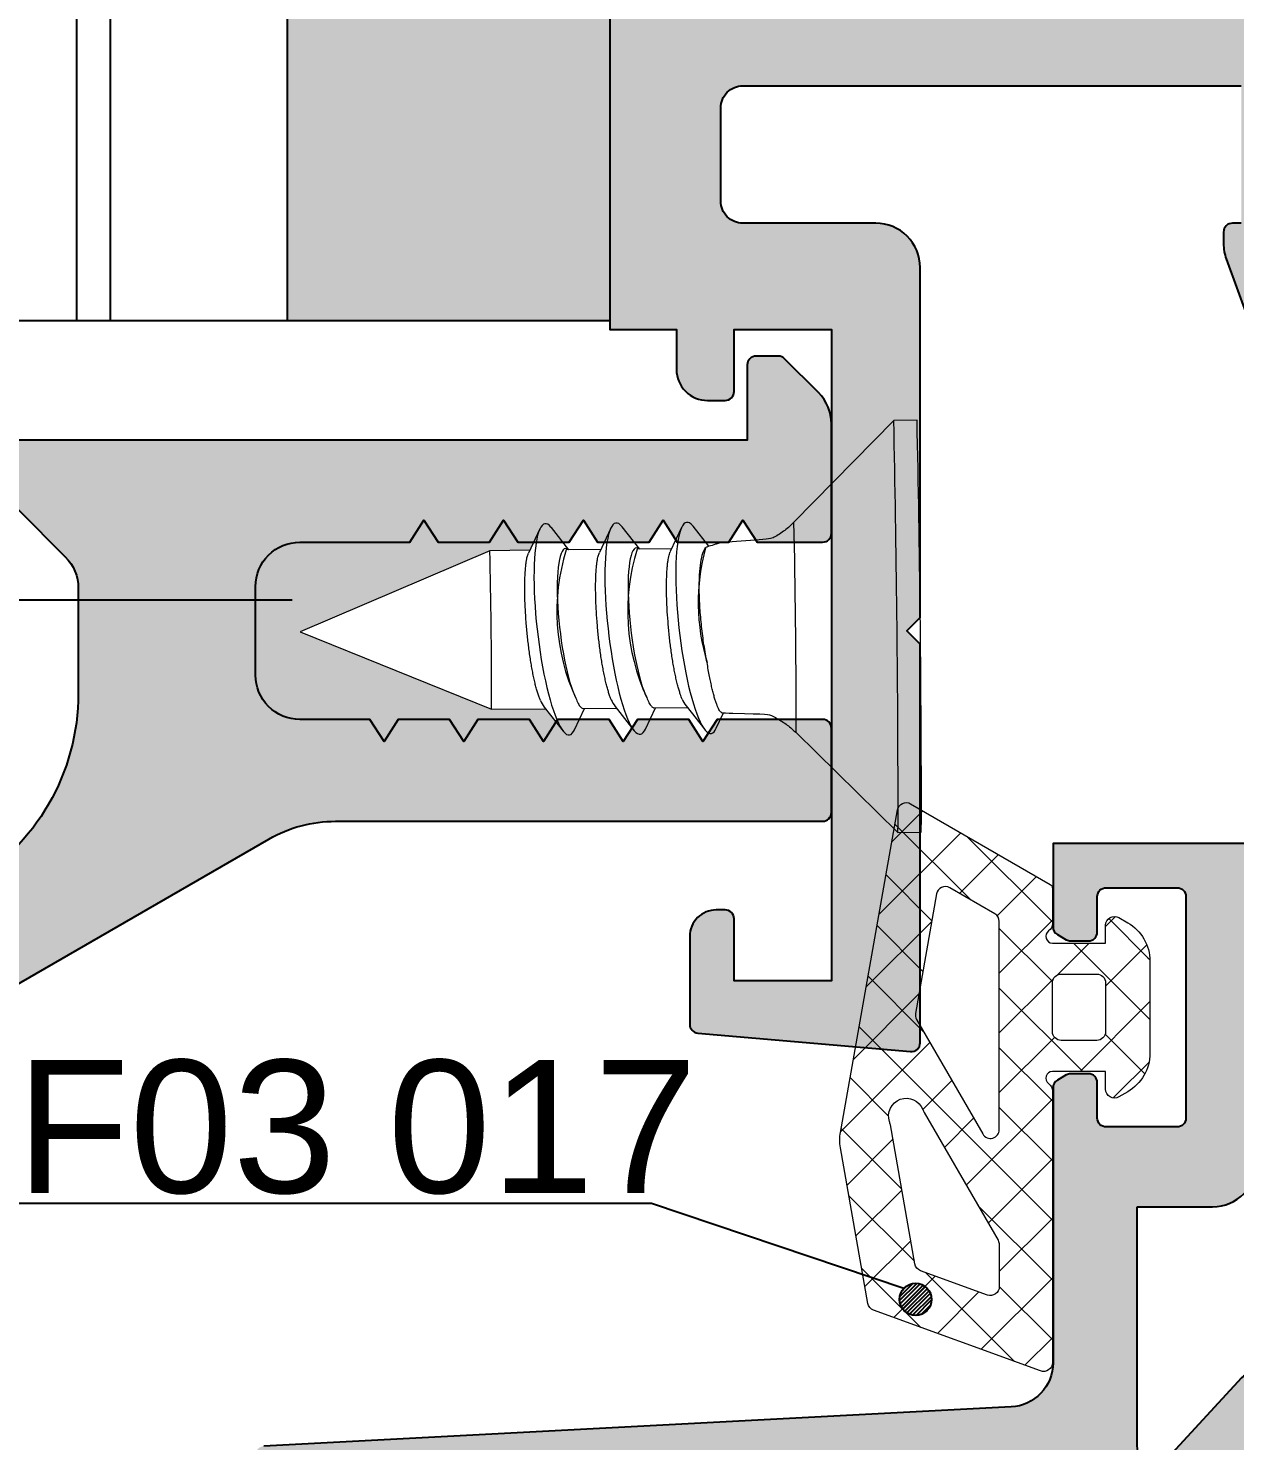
# Model space of a CAD drawing. Header units: millimetres. Extents: x -624 to 1947, y 11274 to 11571.
# Drawn here: x 1291.3 to 1318.54, y 11435.16 to 11467.04 of the extents above; entities that cross this region are included whole.
import ezdxf

# ---------------------------------------------------------------- set-up
doc = ezdxf.new("R2010")
doc.units = ezdxf.units.MM
doc.layers.add('AKSESUAR', color=7, linetype='Continuous')
doc.layers.add('Antet', color=7, linetype='Continuous')
doc.layers.add('ZK Ç. 02 Fitil', color=12, linetype='Continuous', lineweight=15)
doc.styles.get("Standard").update_dxf_attribs({"font": 'arial.ttf'})

# ---------------------------------------------------------------- blocks, each defined once
blk = doc.blocks.new('TOPALCAM')
at = {"color": 4}
for p, q in [((1673.627, 13073.73), (1673.627, 13113.73)), ((1673.627, 13073.73), (1673.627, 13113.73)), ((1673.627, 13073.73), (1673.627, 13113.73)), ((1674.387, 13073.73), (1674.387, 13113.73)), ((1674.387, 13073.73), (1674.387, 13113.73)), ((1674.387, 13073.73), (1674.387, 13113.73)), ((1678.387, 13073.73), (1678.387, 13113.73)), ((1678.387, 13073.73), (1678.387, 13113.73)), ((1678.387, 13073.73), (1678.387, 13113.73)), ((1649.627, 13073.73), (1678.387, 13073.73))]:
    blk.add_line(p, q, dxfattribs=at)
blk = doc.blocks.new('23')
at = {"layer": 'AKSESUAR', "color": 1, "linetype": 'Continuous', "lineweight": 15}
for p, q in [((578.63, 12849.245), (576.378, 12846.948)), ((579.155, 12849.25), (578.63, 12849.245)), ((570.642, 12846.795), (570.386, 12846.249)), ((571.298, 12846.322), (570.902, 12846.825)), ((572.242, 12846.811), (571.986, 12846.265)), ((572.898, 12846.338), (572.502, 12846.841)), ((573.841, 12846.827), (573.586, 12846.283)), ((574.456, 12846.406), (574.102, 12846.857)), ((570.416, 12846.313), (569.516, 12846.304)), ((572.016, 12846.329), (571.238, 12846.321)), ((573.616, 12846.345), (572.838, 12846.337)), ((569.516, 12846.304), (565.234, 12844.472)), ((565.234, 12844.472), (569.551, 12842.725)), ((569.551, 12842.725), (570.769, 12842.737)), ((570.741, 12842.772), (571.165, 12842.233)), ((571.425, 12842.263), (571.651, 12842.745)), ((571.614, 12842.745), (572.369, 12842.752)), ((572.341, 12842.788), (572.765, 12842.249)), ((573.025, 12842.279), (573.251, 12842.761)), ((573.214, 12842.761), (573.969, 12842.768)), ((573.941, 12842.804), (574.365, 12842.265)), ((574.625, 12842.295), (574.783, 12842.632)), ((576.425, 12842.197), (578.721, 12839.945)), ((578.721, 12839.945), (579.247, 12839.95))]:
    blk.add_line(p, q, dxfattribs=at)
at = {"layer": 'AKSESUAR', "color": 1, "linetype": 'Continuous', "lineweight": 15, "flags": 128}
for points in [[(570.902, 12846.825), (570.893, 12846.836), (570.857, 12846.874), (570.821, 12846.9), (570.787, 12846.912), (570.754, 12846.913), (570.722, 12846.9), (570.692, 12846.875), (570.664, 12846.837), (570.638, 12846.788), (570.614, 12846.726), (570.592, 12846.652), (570.573, 12846.567), (570.556, 12846.471), (570.541, 12846.365), (570.529, 12846.248), (570.52, 12846.123), (570.514, 12845.989), (570.51, 12845.848), (570.509, 12845.699), (570.511, 12845.545), (570.516, 12845.384), (570.524, 12845.219), (570.534, 12845.051), (570.547, 12844.88), (570.562, 12844.707), (570.58, 12844.533), (570.601, 12844.358), (570.623, 12844.185), (570.648, 12844.014), (570.675, 12843.845), (570.704, 12843.68), (570.735, 12843.52), (570.767, 12843.365), (570.801, 12843.216), (570.836, 12843.074), (570.871, 12842.94), (570.908, 12842.815), (570.946, 12842.698), (570.984, 12842.592), (571.022, 12842.495), (571.06, 12842.41)], [(572.502, 12846.841), (572.493, 12846.852), (572.457, 12846.89), (572.421, 12846.915), (572.387, 12846.928), (572.354, 12846.929), (572.322, 12846.916), (572.292, 12846.891), (572.264, 12846.853), (572.238, 12846.803), (572.214, 12846.741), (572.192, 12846.668), (572.173, 12846.583), (572.156, 12846.487), (572.141, 12846.38), (572.129, 12846.264), (572.12, 12846.139), (572.114, 12846.005), (572.11, 12845.864), (572.109, 12845.715), (572.111, 12845.56), (572.116, 12845.4), (572.124, 12845.235), (572.134, 12845.067), (572.147, 12844.896), (572.162, 12844.722), (572.18, 12844.548), (572.201, 12844.374), (572.223, 12844.201), (572.248, 12844.03), (572.275, 12843.861), (572.304, 12843.696), (572.335, 12843.536), (572.367, 12843.381), (572.401, 12843.232), (572.435, 12843.09), (572.471, 12842.956), (572.508, 12842.83), (572.546, 12842.714), (572.584, 12842.607), (572.622, 12842.511), (572.66, 12842.426)], [(574.102, 12846.857), (574.093, 12846.867), (574.057, 12846.905), (574.021, 12846.931), (573.987, 12846.944), (573.954, 12846.944), (573.922, 12846.932), (573.892, 12846.907), (573.864, 12846.869), (573.838, 12846.819), (573.814, 12846.757), (573.792, 12846.683), (573.773, 12846.598), (573.756, 12846.502), (573.741, 12846.396), (573.729, 12846.28), (573.72, 12846.155), (573.714, 12846.021), (573.71, 12845.879), (573.709, 12845.731), (573.711, 12845.576), (573.716, 12845.416), (573.723, 12845.251), (573.734, 12845.083), (573.747, 12844.911), (573.762, 12844.738), (573.78, 12844.564), (573.8, 12844.39), (573.823, 12844.217), (573.848, 12844.045), (573.875, 12843.877), (573.904, 12843.712), (573.935, 12843.551), (573.967, 12843.396), (574, 12843.248), (574.035, 12843.106), (574.071, 12842.972), (574.108, 12842.846), (574.146, 12842.73), (574.183, 12842.623), (574.222, 12842.527), (574.26, 12842.441)], [(571.293, 12846.322), (571.282, 12846.331), (571.251, 12846.348), (571.221, 12846.353), (571.193, 12846.343), (571.167, 12846.321), (571.143, 12846.286), (571.12, 12846.238), (571.1, 12846.177), (571.083, 12846.105), (571.067, 12846.022), (571.055, 12845.927), (571.045, 12845.823), (571.038, 12845.709), (571.034, 12845.587), (571.033, 12845.457), (571.035, 12845.321), (571.039, 12845.179), (571.047, 12845.032), (571.057, 12844.883), (571.07, 12844.731), (571.086, 12844.577), (571.104, 12844.424), (571.124, 12844.272), (571.147, 12844.122), (571.172, 12843.976), (571.199, 12843.834), (571.227, 12843.697), (571.257, 12843.567), (571.288, 12843.445), (571.32, 12843.33), (571.353, 12843.225), (571.386, 12843.131), (571.42, 12843.046), (571.453, 12842.974)], [(572.893, 12846.338), (572.882, 12846.347), (572.851, 12846.364), (572.821, 12846.368), (572.793, 12846.359), (572.767, 12846.337), (572.743, 12846.302), (572.72, 12846.254), (572.7, 12846.193), (572.682, 12846.121), (572.667, 12846.037), (572.655, 12845.943), (572.645, 12845.838), (572.638, 12845.725), (572.634, 12845.602), (572.633, 12845.473), (572.635, 12845.336), (572.639, 12845.195), (572.647, 12845.048), (572.657, 12844.898), (572.67, 12844.746), (572.686, 12844.593), (572.704, 12844.44), (572.724, 12844.288), (572.747, 12844.138), (572.772, 12843.992), (572.798, 12843.849), (572.827, 12843.713), (572.857, 12843.583), (572.888, 12843.46), (572.92, 12843.346), (572.953, 12843.241), (572.986, 12843.146), (573.02, 12843.062), (573.053, 12842.989)], [(571.06, 12842.41), (571.098, 12842.336), (571.136, 12842.273), (571.173, 12842.223), (571.21, 12842.185), (571.245, 12842.159), (571.28, 12842.146), (571.313, 12842.146), (571.345, 12842.158), (571.374, 12842.183), (571.403, 12842.221), (571.425, 12842.263)], [(572.66, 12842.426), (572.698, 12842.351), (572.736, 12842.289), (572.773, 12842.239), (572.81, 12842.2), (572.845, 12842.175), (572.88, 12842.162), (572.913, 12842.162), (572.944, 12842.174), (572.974, 12842.199), (573.003, 12842.237), (573.025, 12842.279)], [(574.26, 12842.441), (574.298, 12842.367), (574.336, 12842.305), (574.373, 12842.254), (574.41, 12842.216), (574.445, 12842.191), (574.48, 12842.178), (574.513, 12842.177), (574.544, 12842.19), (574.574, 12842.215), (574.602, 12842.253), (574.625, 12842.295)]]:
    blk.add_lwpolyline(points, dxfattribs=at)
at = {"layer": 'AKSESUAR', "color": 1, "linetype": 'Continuous', "lineweight": 15}
for centre, radius, start, end in [((149.139, 12840.067), 429.589, 0.05615, 1.2241), ((147.852, 12840.059), 431.402, 0.05776, 1.22081), ((360.537, 12842.3), 215.891, 0.04642, 1.23382), ((575.694, 12844.927), 4.669, 162.6261, 204.7342), ((577.294, 12844.943), 4.669, 162.6261, 204.7342), ((578.917, 12845.13), 4.7, 164.727, 196.7207), ((407.023, 12842.805), 162.53, 0.04546, 1.23381), ((565.847, 12842.871), 3.707, 357.7389, 0.9716), ((571.339, 12843.218), 0.746, 203.178, 216.7019), ((572.939, 12843.234), 0.746, 203.178, 216.7019), ((574.539, 12843.249), 0.746, 203.178, 216.7019), ((572.608, 12842.379), 3.822, 357.2664, 1.4281), ((569.741, 12840.319), 8.988, 357.6157, 1.0788), ((569.977, 12840.326), 9.277, 357.6832, 1.0385)]:
    blk.add_arc(centre, radius, start, end, dxfattribs=at)
for points, knots in [([(576.376, 12846.947), (576.352, 12846.924), (576.295, 12846.866), (576.198, 12846.784), (576.084, 12846.699), (575.964, 12846.623), (575.839, 12846.555), (574.741, 12846.496), (574.602, 12846.446), (574.495, 12846.413), (574.433, 12846.401), (574.422, 12846.399)], [0, 0, 0, 0, 0.088013, 0.211513, 0.335394, 0.459571, 0.58398, 0.708575, 0.833317, 0.971793, 1, 1, 1, 1]), ([(574.416, 12843.778), (574.391, 12843.906), (574.367, 12844.04), (574.326, 12844.313), (574.307, 12844.454), (574.277, 12844.736), (574.265, 12844.874), (574.247, 12845.147), (574.242, 12845.281), (574.239, 12845.529), (574.241, 12845.648), (574.252, 12845.861), (574.261, 12845.956), (574.286, 12846.122), (574.302, 12846.191), (574.339, 12846.301), (574.36, 12846.343), (574.383, 12846.368)], [0, 0, 0, 0, 0.125, 0.125, 0.25, 0.25, 0.375, 0.375, 0.5, 0.5, 0.625, 0.625, 0.75, 0.75, 0.875, 0.875, 1, 1, 1, 1]), ([(574.383, 12846.368), (574.393, 12846.38), (574.406, 12846.396), (574.42, 12846.395), (574.423, 12846.395)], [0, 0, 0, 0, 0.7833923, 1, 1, 1, 1]), ([(570.653, 12842.924), (570.644, 12842.949), (570.624, 12842.997), (570.595, 12843.084), (570.567, 12843.18), (570.539, 12843.286), (570.512, 12843.402), (570.486, 12843.527), (570.461, 12843.657), (570.438, 12843.794), (570.416, 12843.938), (570.396, 12844.085), (570.377, 12844.234), (570.361, 12844.384), (570.346, 12844.537), (570.329, 12844.739), (570.316, 12844.938), (570.307, 12845.13), (570.302, 12845.315), (570.3, 12845.489), (570.303, 12845.649), (570.309, 12845.798), (570.319, 12845.93), (570.333, 12846.042), (570.348, 12846.129), (570.366, 12846.203), (570.381, 12846.235), (570.387, 12846.248)], [0, 0, 0, 0, 0.03631, 0.072887, 0.108298, 0.14371, 0.180166, 0.216621, 0.251756, 0.286889, 0.323074, 0.359257, 0.393892, 0.428527, 0.464198, 0.499869, 0.568052, 0.603185, 0.638318, 0.705821, 0.740586, 0.775352, 0.842743, 0.877434, 0.912124, 0.964871, 1, 1, 1, 1]), ([(572.253, 12842.94), (572.243, 12842.964), (572.224, 12843.013), (572.195, 12843.1), (572.167, 12843.196), (572.139, 12843.302), (572.112, 12843.418), (572.086, 12843.543), (572.061, 12843.673), (572.038, 12843.81), (572.016, 12843.953), (571.996, 12844.101), (571.977, 12844.25), (571.961, 12844.4), (571.946, 12844.553), (571.929, 12844.755), (571.916, 12844.954), (571.907, 12845.145), (571.902, 12845.33), (571.9, 12845.505), (571.903, 12845.665), (571.909, 12845.814), (571.919, 12845.946), (571.933, 12846.058), (571.948, 12846.145), (571.966, 12846.218), (571.981, 12846.251), (571.987, 12846.264)], [0, 0, 0, 0, 0.03631, 0.072887, 0.108298, 0.14371, 0.180166, 0.216621, 0.251756, 0.286889, 0.323074, 0.359257, 0.393892, 0.428527, 0.464198, 0.499869, 0.568052, 0.603185, 0.638318, 0.705821, 0.740586, 0.775352, 0.842743, 0.877434, 0.912124, 0.964871, 1, 1, 1, 1]), ([(573.853, 12842.956), (573.839, 12842.991), (573.816, 12843.049), (573.784, 12843.152), (573.756, 12843.252), (573.728, 12843.363), (573.701, 12843.482), (573.676, 12843.609), (573.652, 12843.742), (573.629, 12843.882), (573.608, 12844.028), (573.588, 12844.175), (573.57, 12844.324), (573.554, 12844.477), (573.536, 12844.679), (573.521, 12844.88), (573.511, 12845.075), (573.503, 12845.264), (573.5, 12845.443), (573.502, 12845.609), (573.506, 12845.765), (573.514, 12845.904), (573.526, 12846.024), (573.542, 12846.131), (573.561, 12846.215), (573.578, 12846.267), (573.586, 12846.28), (573.587, 12846.282)], [0, 0, 0, 0, 0.051169, 0.086594, 0.12202, 0.158487, 0.194953, 0.230151, 0.265347, 0.301595, 0.337842, 0.372561, 0.407279, 0.443037, 0.478795, 0.547122, 0.582331, 0.617541, 0.685117, 0.719924, 0.75473, 0.822102, 0.856785, 0.891469, 0.959237, 0.994111, 1, 1, 1, 1]), ([(574.748, 12842.646), (574.742, 12842.649), (574.729, 12842.655), (574.708, 12842.679), (574.684, 12842.718), (574.659, 12842.769), (574.634, 12842.833), (574.607, 12842.91), (574.58, 12842.999), (574.553, 12843.099), (574.526, 12843.21), (574.499, 12843.332), (574.471, 12843.468), (574.443, 12843.616), (574.425, 12843.724), (574.416, 12843.778)], [0, 0, 0, 0, 0.060263, 0.136463, 0.212664, 0.288287, 0.363911, 0.441681, 0.51945, 0.595946, 0.672442, 0.751166, 0.82989, 0.914572, 1, 1, 1, 1]), ([(571.453, 12842.974), (571.471, 12842.932), (571.498, 12842.868), (571.532, 12842.809), (571.559, 12842.774), (571.585, 12842.753), (571.604, 12842.743), (571.613, 12842.746), (571.614, 12842.746)], [0, 0, 0, 0, 0.299526, 0.464848, 0.630169, 0.800361, 0.970551, 1, 1, 1, 1]), ([(573.053, 12842.989), (573.071, 12842.948), (573.097, 12842.884), (573.132, 12842.825), (573.159, 12842.79), (573.185, 12842.768), (573.204, 12842.759), (573.213, 12842.761), (573.214, 12842.762)], [0, 0, 0, 0, 0.299526, 0.464848, 0.630169, 0.800361, 0.970551, 1, 1, 1, 1]), ([(574.747, 12842.645), (574.754, 12842.643), (575.774, 12842.625), (575.867, 12842.584), (575.993, 12842.521), (576.113, 12842.449), (576.226, 12842.37), (576.329, 12842.287), (576.392, 12842.228), (576.422, 12842.2)], [0, 0, 0, 0, 0.025006, 0.194741, 0.362545, 0.528373, 0.692157, 0.853804, 1, 1, 1, 1])]:
    blk.add_open_spline(points, degree=3, knots=knots, dxfattribs=at)

msp = doc.modelspace()

# ---------------------------------------------------------------- hatches: boundary and pattern name
h = msp.add_hatch(color=256)
h.paths.add_polyline_path([(1304.434, 11461.231), (1304.434, 11475.839), (1303.034, 11475.839, -0.414214), (1302.834, 11476.039, -0.414214), (1302.634, 11475.839), (1301.738, 11475.839), (1301.508, 11475.439, -0.57735), (1301.161, 11475.439), (1300.93, 11475.839), (1297.234, 11475.839, -0.096813), (1297.159, 11475.853), (1297.159, 11463.466)])
h.paths.add_polyline_path([(1304.434, 11461.231), (1297.159, 11463.466), (1297.159, 11460.439), (1304.434, 11460.439)])
for color, points in [(9, [(1296.434, 11454.439, -0.414214), (1297.434, 11455.439), (1299.916, 11455.439), (1300.234, 11455.939), (1300.553, 11455.439), (1301.716, 11455.439), (1302.034, 11455.939), (1302.353, 11455.439), (1303.516, 11455.439), (1303.834, 11455.939), (1304.153, 11455.439), (1305.316, 11455.439), (1305.634, 11455.939), (1305.953, 11455.439), (1307.116, 11455.439), (1307.434, 11455.939), (1307.753, 11455.439), (1309.234, 11455.439, 0.414214), (1309.434, 11455.639), (1309.434, 11458.107, 0.198912), (1309.141, 11458.814), (1308.376, 11459.58, 0.198912), (1308.234, 11459.639), (1307.734, 11459.639, 0.414214), (1307.534, 11459.439), (1307.534, 11457.739), (1290.234, 11457.739, 0.668179), (1290.022, 11457.227), (1292.141, 11455.107, -0.198912), (1292.434, 11454.4), (1292.434, 11452.025, -0.267949), (1289.934, 11447.695), (1270.834, 11436.668, 0.267949), (1269.834, 11434.936), (1269.834, 11425.497, 0.298217), (1269.954, 11425.314, -0.654654), (1269.954, 11424.764, 0.529205), (1269.893, 11424.439, 0.529205), (1269.954, 11424.114, -0.654654), (1269.954, 11423.564, 0.529205), (1269.893, 11423.239, 0.529205), (1269.954, 11422.914, -0.654654), (1269.954, 11422.364, 0.529205), (1269.893, 11422.039, 0.529205), (1269.954, 11421.714, -0.654654), (1269.954, 11421.164, 0.298217), (1269.834, 11420.98), (1269.834, 11418.639, -0.414214), (1269.634, 11418.439), (1253.034, 11418.439, -0.414214), (1252.834, 11418.639), (1252.834, 11420.98, 0.298217), (1252.714, 11421.164, -0.654654), (1252.714, 11421.714, 0.529205), (1252.775, 11422.039, 0.529205), (1252.714, 11422.364, -0.654654), (1252.714, 11422.914, 0.529205), (1252.775, 11423.239, 0.529205), (1252.714, 11423.564, -0.654654), (1252.714, 11424.114, 0.529205), (1252.775, 11424.439, 0.529205), (1252.714, 11424.764, -0.654654), (1252.714, 11425.314, 0.298217), (1252.834, 11425.497), (1252.834, 11427.739, 0.414214), (1252.634, 11427.939), (1251.934, 11427.939, 0.339454), (1251.741, 11427.79), (1251.041, 11425.178, 0.065543), (1251.034, 11425.126), (1251.034, 11417.776, 0.198912), (1251.093, 11417.635), (1252.23, 11416.497, 0.198912), (1252.372, 11416.439), (1270.746, 11416.439, 0.198912), (1270.887, 11416.497), (1272.276, 11417.886, 0.198912), (1272.334, 11418.027), (1272.334, 11432.915, -0.267949), (1273.834, 11435.513), (1296.738, 11448.737, -0.131652), (1298.238, 11449.139), (1309.234, 11449.139, 0.414214), (1309.434, 11449.339), (1309.434, 11451.239, 0.414214), (1309.234, 11451.439), (1306.853, 11451.439), (1306.534, 11450.939), (1306.216, 11451.439), (1305.053, 11451.439), (1304.734, 11450.939), (1304.416, 11451.439), (1303.253, 11451.439), (1302.934, 11450.939), (1302.616, 11451.439), (1301.453, 11451.439), (1301.134, 11450.939), (1300.816, 11451.439), (1299.653, 11451.439), (1299.334, 11450.939), (1299.016, 11451.439), (1297.434, 11451.439, -0.414214), (1296.434, 11452.439)]), (256, [(1297.444, 11453.414), (1301.726, 11455.246), (1302.626, 11455.255), (1302.712, 11455.439), (1302.353, 11455.439), (1302.034, 11455.939), (1301.716, 11455.439), (1300.553, 11455.439), (1300.234, 11455.939), (1299.916, 11455.439), (1297.434, 11455.439, 0.414214), (1296.434, 11454.439), (1296.434, 11452.439, 0.414214), (1297.434, 11451.439), (1299.016, 11451.439), (1299.334, 11450.939), (1299.653, 11451.439), (1300.816, 11451.439), (1301.134, 11450.939), (1301.453, 11451.439), (1302.616, 11451.439), (1302.934, 11450.939), (1303.215, 11451.379), (1302.979, 11451.678), (1301.761, 11451.666)])]:
    msp.add_hatch(color=color).paths.add_polyline_path(points)
at = {"layer": 'AKSESUAR', "linetype": 'ByBlock'}
h = msp.add_hatch(color=30, dxfattribs=at)
h.paths.add_polyline_path([(1350.093, 11483.18, 0.198912), (1349.951, 11483.239), (1303.034, 11483.239, 0.414214), (1302.834, 11483.039), (1302.834, 11481.354, 0.441388), (1303.053, 11481.155, 0.292725), (1303.234, 11481.039), (1303.634, 11481.039, 0.414214), (1303.834, 11481.239), (1303.834, 11482.039, -0.414214), (1304.034, 11482.239), (1305.634, 11482.239, -0.414214), (1305.834, 11482.039), (1305.834, 11477.039, -0.414214), (1305.634, 11476.839), (1304.034, 11476.839, -0.414214), (1303.834, 11477.039), (1303.834, 11477.839, 0.414214), (1303.634, 11478.039), (1303.234, 11478.039, 0.292725), (1303.053, 11477.922, 0.441388), (1302.834, 11477.723), (1302.834, 11476.039, 0.414214), (1303.034, 11475.839), (1304.434, 11475.839), (1304.434, 11460.239), (1305.934, 11460.239), (1305.934, 11459.339, 0.414214), (1306.634, 11458.639), (1307.034, 11458.639, 0.414214), (1307.234, 11458.839), (1307.234, 11460.239), (1309.434, 11460.239), (1309.434, 11445.539), (1307.234, 11445.539), (1307.234, 11446.939, 0.527823), (1306.962, 11447.125, 0.47833), (1306.234, 11446.539), (1306.234, 11444.559, 0.388879), (1306.417, 11444.359), (1311.217, 11443.939, 0.440011), (1311.434, 11444.139), (1311.434, 11453.138), (1311.134, 11453.438), (1311.434, 11453.738), (1311.434, 11461.639, 0.414214), (1310.434, 11462.639), (1307.434, 11462.639, -0.414214), (1306.934, 11463.139), (1306.934, 11465.239, -0.414214), (1307.434, 11465.739), (1318.684, 11465.739), (1318.684, 11462.639), (1318.484, 11462.639, 0.414214), (1318.284, 11462.439), (1318.284, 11462.176, 0.087489), (1318.345, 11461.834), (1319.132, 11459.67, 0.315299), (1319.32, 11459.539), (1320.384, 11459.539, 0.520567), (1320.572, 11459.807), (1320.185, 11460.87, -0.520567), (1320.373, 11461.139), (1322.411, 11461.139, 0.267949), (1322.584, 11461.239), (1322.758, 11461.539, 0.131652), (1322.784, 11461.639), (1322.784, 11462.439, 0.414214), (1322.584, 11462.639), (1321.083, 11462.639, 0.065543), (1321.032, 11462.632), (1320.336, 11462.445, -0.57735), (1320.091, 11462.69), (1320.277, 11463.386, 0.065543), (1320.284, 11463.438), (1320.284, 11464.64, 0.065543), (1320.277, 11464.691), (1320.091, 11465.387, -0.493145), (1320.284, 11465.639), (1329.984, 11465.639), (1330.284, 11465.939), (1330.584, 11465.639), (1340.284, 11465.639, -0.493145), (1340.477, 11465.387), (1340.291, 11464.691, 0.065543), (1340.284, 11464.64), (1340.284, 11463.438, 0.065543), (1340.291, 11463.386), (1340.477, 11462.69, -0.57735), (1340.233, 11462.445), (1339.537, 11462.632, 0.065543), (1339.485, 11462.639), (1337.984, 11462.639, 0.414214), (1337.784, 11462.439), (1337.784, 11461.639, 0.131652), (1337.811, 11461.539), (1337.984, 11461.239, 0.267949), (1338.158, 11461.139), (1340.195, 11461.139, -0.520567), (1340.383, 11460.87), (1339.996, 11459.807, 0.520567), (1340.184, 11459.539), (1341.248, 11459.539, 0.315299), (1341.436, 11459.67), (1342.024, 11461.285, 0.087489), (1342.084, 11461.627), (1342.084, 11471.739), (1349.951, 11471.739, 0.198912), (1350.093, 11471.797), (1350.976, 11472.68, 0.198912), (1351.034, 11472.822), (1351.034, 11482.156, 0.198912), (1350.976, 11482.297)])
h.paths.add_polyline_path([(1349.534, 11481.739), (1349.534, 11473.239), (1341.584, 11473.239, 0.414214), (1340.584, 11472.239), (1340.584, 11467.339), (1305.934, 11467.339), (1305.934, 11469.339), (1307.334, 11469.339), (1307.334, 11470.839), (1305.934, 11470.839), (1305.934, 11475.339), (1306.334, 11475.339, 0.414214), (1307.334, 11476.339), (1307.334, 11481.739), (1340.584, 11481.739), (1340.584, 11480.439, 0.668179), (1340.926, 11480.297), (1342.309, 11481.68, -0.198912), (1342.45, 11481.739)], flags=16)
h = msp.add_hatch(color=30, dxfattribs=at)
h.paths.add_polyline_path([(1351.034, 11434.639), (1351.034, 11465.656, 0.198912), (1350.976, 11465.797), (1350.093, 11466.68, 0.198914), (1349.951, 11466.739), (1345.034, 11466.739), (1345.034, 11464.854, 0.26795), (1345.134, 11464.681), (1345.334, 11464.565, 0.131657), (1345.434, 11464.539), (1345.834, 11464.539, 0.414213), (1346.034, 11464.739), (1346.034, 11465.539), (1349.172, 11465.539, -0.198915), (1349.313, 11465.48), (1349.476, 11465.317, -0.19891), (1349.534, 11465.176), (1349.534, 11460.739, -0.414211), (1349.334, 11460.539), (1346.034, 11460.539), (1346.034, 11461.339, 0.414212), (1345.834, 11461.539), (1345.434, 11461.539, 0.131648), (1345.334, 11461.512), (1345.134, 11461.396, 0.267949), (1345.034, 11461.223), (1345.034, 11459.339), (1346.134, 11459.339), (1346.134, 11458.631, 0.267949), (1346.534, 11457.939), (1346.834, 11457.765, 0.577351), (1347.134, 11457.939), (1347.134, 11459.339), (1349.334, 11459.339), (1349.334, 11444.639), (1347.134, 11444.639), (1347.134, 11448.139), (1346.634, 11448.639), (1344.234, 11448.639, 0.414216), (1344.034, 11448.439), (1344.034, 11447.839, 0.414217), (1344.234, 11447.639), (1345.534, 11447.639), (1345.534, 11444.639), (1334.784, 11444.639, 0.414214), (1334.284, 11444.139), (1334.284, 11442.876), (1334.784, 11442.557), (1334.284, 11442.239), (1334.284, 11441.076), (1334.784, 11440.757), (1334.284, 11440.439), (1334.284, 11439.539), (1332.584, 11439.539), (1332.284, 11439.239), (1331.984, 11439.539), (1330.284, 11439.539), (1329.784, 11439.857), (1330.284, 11440.176), (1330.284, 11441.339), (1329.784, 11441.657), (1330.284, 11441.976), (1330.284, 11443.139), (1329.784, 11443.457), (1330.284, 11443.776), (1330.284, 11444.139, 0.414214), (1329.784, 11444.639), (1319.034, 11444.639), (1319.034, 11447.639), (1320.334, 11447.639, 0.414214), (1320.534, 11447.839), (1320.534, 11448.439, 0.414214), (1320.334, 11448.639), (1314.434, 11448.639), (1314.434, 11446.754, 0.267948), (1314.534, 11446.581), (1314.734, 11446.465, 0.131652), (1314.834, 11446.439), (1315.234, 11446.439, 0.414213), (1315.434, 11446.639), (1315.434, 11447.439, -0.414212), (1315.634, 11447.639), (1317.234, 11447.639, -0.414212), (1317.434, 11447.439), (1317.434, 11442.439, -0.414212), (1317.234, 11442.239), (1315.634, 11442.239, -0.414212), (1315.434, 11442.439), (1315.434, 11443.239, 0.414213), (1315.234, 11443.439), (1314.834, 11443.439, 0.131651), (1314.734, 11443.412), (1314.534, 11443.296, 0.267949), (1314.434, 11443.123), (1314.434, 11436.918, -0.398959), (1313.487, 11435.919), (1296.624, 11435.035, 0.39896), (1296.434, 11434.836), (1296.434, 11434.636, 0.267949), (1296.534, 11434.462, -0.57735), (1296.534, 11433.423, 0.267949), (1296.434, 11433.25), (1296.434, 11430.939), (1294.234, 11430.939), (1294.234, 11432.739, 0.414214), (1294.034, 11432.939, 0.414214), (1293.034, 11431.939), (1293.034, 11423.039, 0.414214), (1293.434, 11422.639), (1296.334, 11422.639, -0.414213), (1296.534, 11422.439), (1296.534, 11415.839, -0.414213), (1296.334, 11415.639), (1294.234, 11415.639), (1294.234, 11417.439, 0.414214), (1294.034, 11417.639, 0.414214), (1293.034, 11416.639), (1293.034, 11414.639, 0.414213), (1293.234, 11414.439), (1297.834, 11414.439, 0.414213), (1298.034, 11414.639), (1298.034, 11424.923, 0.26795), (1297.934, 11425.096), (1297.734, 11425.212, 0.131651), (1297.634, 11425.239), (1297.234, 11425.239, 0.414213), (1297.034, 11425.039), (1297.034, 11424.239, -0.414214), (1296.834, 11424.039), (1294.634, 11424.039, -0.414214), (1294.434, 11424.239), (1294.434, 11429.239, -0.414213), (1294.634, 11429.439), (1296.834, 11429.439, -0.414213), (1297.034, 11429.239), (1297.034, 11428.439, 0.414214), (1297.234, 11428.239), (1297.634, 11428.239, 0.131653), (1297.734, 11428.265), (1297.934, 11428.381, 0.26795), (1298.034, 11428.554), (1298.034, 11431.439), (1299.431, 11431.439, 0.221696), (1299.584, 11431.51), (1300.088, 11432.11, 0.63707), (1299.934, 11432.439), (1298.634, 11432.439), (1298.634, 11433.639), (1314.434, 11433.639), (1314.434, 11432.439), (1313.134, 11432.439, 0.63707), (1312.981, 11432.11), (1313.485, 11431.51, 0.221696), (1313.638, 11431.439), (1315.534, 11431.439), (1316.034, 11431.939), (1316.034, 11432.939, -0.414214), (1316.234, 11433.139), (1328.484, 11433.139), (1329.23, 11431.554, 0.290522), (1329.411, 11431.439), (1330.084, 11431.439, 0.414215), (1330.284, 11431.639), (1330.284, 11434.139), (1329.784, 11434.457), (1330.284, 11434.776), (1330.284, 11435.939), (1329.784, 11436.257), (1330.284, 11436.576), (1330.284, 11436.839), (1334.284, 11436.839), (1334.284, 11435.676), (1334.784, 11435.357), (1334.284, 11435.039), (1334.284, 11433.876), (1334.784, 11433.557), (1334.284, 11433.239), (1334.284, 11431.639, 0.414215), (1334.484, 11431.439), (1335.157, 11431.439, 0.290523), (1335.338, 11431.554), (1336.084, 11433.139), (1344.134, 11433.139), (1344.134, 11431.639, 0.414213), (1344.334, 11431.439), (1344.534, 11431.439, 0.414214), (1345.034, 11431.939), (1345.034, 11433.139), (1346.134, 11433.139), (1346.134, 11431.939, 0.414214), (1346.634, 11431.439), (1346.834, 11431.439, 0.414214), (1347.034, 11431.639), (1347.034, 11434.439), (1350.834, 11434.439, 0.414212)])
h.paths.add_polyline_path([(1336.084, 11434.639), (1336.084, 11443.139), (1345.534, 11443.139), (1345.534, 11441.839, 0.668181), (1345.876, 11441.697), (1347.286, 11443.107, -0.198917), (1347.361, 11443.139), (1349.334, 11443.139, -0.414212), (1349.534, 11442.939), (1349.534, 11436.139, -0.414212), (1349.334, 11435.939), (1345.734, 11435.939, 0.414214), (1345.534, 11435.739), (1345.534, 11434.639)], flags=16)
h.paths.add_polyline_path([(1316.334, 11440.439), (1318.034, 11440.439, 0.414213), (1319.034, 11441.439), (1319.034, 11443.139), (1328.484, 11443.139), (1328.484, 11434.639), (1319.034, 11434.639), (1319.034, 11436.439, 0.683705), (1318.687, 11436.574), (1317.029, 11434.768, -0.683706), (1316.334, 11435.039)], flags=16)
at = {"layer": 'Antet'}
h = msp.add_hatch(color=0, dxfattribs=at)
h.set_gradient(color1=(77, 0, 0))
edge = h.paths.add_edge_path()
edge.add_arc((1297.362, 11454.179), 0.362, 0, 360)
h = msp.add_hatch(dxfattribs=at)
h.set_pattern_fill('LINE', color=0, scale=0.5, angle=45, style=0)
h.set_pattern_definition([(45, (2337.689175, 11402.51903), (-0.044194174, 0.044194174), [])])
edge = h.paths.add_edge_path()
edge.add_arc((1311.333, 11438.348), 0.362, 0, 360)
at = {"layer": 'ZK Ç. 02 Fitil', "linetype": 'Continuous'}
h = msp.add_hatch(dxfattribs=at)
h.set_pattern_fill('ANSI37', color=256, scale=0.3, angle=90, style=0)
h.set_pattern_definition([(135, (256.3012, -1354.6916), (-0.67351921, -0.67351921), []), (225, (256.3012, -1354.6916), (0.67351921, -0.67351921), [])])
edge = h.paths.add_edge_path()
edge.add_line((1315.621, 11446.391), (1315.621, 11446.791))
edge.add_arc((1315.821, 11446.791), 0.2, 60, 180, ccw=False)
edge.add_line((1315.921, 11446.965), (1316.121, 11446.849))
edge.add_arc((1315.621, 11445.983), 1, 0, 60, ccw=False)
edge.add_line((1316.621, 11445.983), (1316.621, 11443.9))
edge.add_arc((1315.621, 11443.9), 1, 300, 360, ccw=False)
edge.add_line((1316.121, 11443.034), (1315.921, 11442.918))
edge.add_arc((1315.821, 11443.091), 0.2, 180, 300, ccw=False)
edge.add_line((1315.621, 11443.091), (1315.621, 11443.491))
edge.add_line((1315.621, 11443.491), (1314.421, 11443.491))
edge.add_arc((1314.421, 11443.341), 0.15, 90, 235.1501)
edge.add_arc((1314.221, 11443.054), 0.2, 0, 55.1501, ccw=False)
edge.add_line((1314.421, 11443.054), (1314.421, 11436.921))
edge.add_arc((1314.221, 11436.921), 0.2, 250, 360, ccw=False)
edge.add_line((1314.152, 11436.733), (1310.384, 11438.104))
edge.add_arc((1310.452, 11438.292), 0.2, 190, 250, ccw=False)
edge.add_line((1310.255, 11438.258), (1309.636, 11441.768))
edge.add_arc((1310.621, 11441.941), 1, 169.9685, 190, ccw=False)
edge.add_line((1309.636, 11442.116), (1310.924, 11449.396))
edge.add_arc((1311.121, 11449.361), 0.2, 60, 169.9685, ccw=False)
edge.add_line((1311.221, 11449.534), (1314.371, 11447.715))
edge.add_arc((1314.321, 11447.629), 0.1, 0, 60, ccw=False)
edge.add_line((1314.421, 11447.629), (1314.421, 11446.829))
edge.add_arc((1314.221, 11446.829), 0.2, 304.8499, 360, ccw=False)
edge.add_arc((1314.421, 11446.541), 0.15, 124.8499, 270)
edge.add_line((1314.421, 11446.391), (1315.621, 11446.391))
edge = h.paths.add_edge_path(flags=16)
edge.add_line((1311.529, 11442.565), (1313.194, 11439.681))
edge.add_arc((1313.021, 11439.581), 0.2, 0, 30, ccw=False)
edge.add_line((1313.221, 11439.581), (1313.221, 11438.634))
edge.add_arc((1313.021, 11438.634), 0.2, -110, 0, ccw=False)
edge.add_line((1312.952, 11438.446), (1311.445, 11438.995))
edge.add_arc((1311.513, 11439.183), 0.2, 190, 250, ccw=False)
edge.add_line((1311.316, 11439.148), (1310.763, 11442.287))
edge.add_arc((1310.271, 11442.2), 0.5, 10, 18.6093)
edge.add_arc((1311.124, 11442.487), 0.4, 21.3907, 198.6093, ccw=False)
edge.add_arc((1311.962, 11442.815), 0.5, 201.3907, 210)
edge = h.paths.add_edge_path(flags=16)
edge.add_line((1311.354, 11444.668), (1312.848, 11442.081))
edge.add_arc((1313.021, 11442.181), 0.2, 210, 360)
edge.add_line((1313.221, 11442.181), (1313.221, 11446.878))
edge.add_arc((1313.021, 11446.878), 0.2, 360, 420)
edge.add_line((1313.121, 11447.051), (1312.104, 11447.638))
edge.add_arc((1312.004, 11447.465), 0.2, 60, 169.9685)
edge.add_line((1311.807, 11447.5), (1311.33, 11444.803))
edge.add_arc((1311.527, 11444.768), 0.2, 169.9685, 210)
edge = h.paths.add_edge_path(flags=16)
edge.add_arc((1315.421, 11444.391), 0.2, -90, 0, ccw=False)
edge.add_line((1315.421, 11444.191), (1314.621, 11444.191))
edge.add_arc((1314.621, 11444.391), 0.2, 180, 270, ccw=False)
edge.add_line((1314.421, 11444.391), (1314.421, 11445.491))
edge.add_arc((1314.621, 11445.491), 0.2, 90, 180, ccw=False)
edge.add_line((1314.621, 11445.691), (1315.421, 11445.691))
edge.add_arc((1315.421, 11445.491), 0.2, 0, 90, ccw=False)
edge.add_line((1315.621, 11445.491), (1315.621, 11444.391))

# ---------------------------------------------------------------- linework, layer by layer
msp.add_line((1297.159, 11460.439), (1304.434, 11460.439))
at = {"color": 140}
for p, q in [((1297.259, 11454.128), (1251.262, 11454.128)), ((1305.372, 11440.515), (1290.974, 11440.515)), ((1311.07, 11438.596), (1305.372, 11440.515))]:
    msp.add_line(p, q, dxfattribs=at)
at = {"color": 3}
for points in [[(1273.834, 11435.513), (1296.738, 11448.737, -0.131652), (1298.238, 11449.139), (1309.234, 11449.139, 0.414214), (1309.434, 11449.339), (1309.434, 11451.239, 0.414214), (1309.234, 11451.439), (1306.853, 11451.439), (1306.534, 11450.939), (1306.216, 11451.439), (1305.053, 11451.439), (1304.734, 11450.939), (1304.416, 11451.439), (1303.253, 11451.439), (1302.934, 11450.939), (1302.616, 11451.439), (1301.453, 11451.439), (1301.134, 11450.939), (1300.816, 11451.439), (1299.653, 11451.439), (1299.334, 11450.939), (1299.016, 11451.439), (1297.434, 11451.439, -0.414214), (1296.434, 11452.439), (1296.434, 11454.439, -0.414214), (1297.434, 11455.439), (1299.916, 11455.439), (1300.234, 11455.939), (1300.553, 11455.439), (1301.716, 11455.439), (1302.034, 11455.939), (1302.353, 11455.439), (1303.516, 11455.439), (1303.834, 11455.939), (1304.153, 11455.439), (1305.316, 11455.439), (1305.634, 11455.939), (1305.953, 11455.439), (1307.116, 11455.439), (1307.434, 11455.939), (1307.753, 11455.439), (1309.234, 11455.439, 0.414214), (1309.434, 11455.639), (1309.434, 11458.107, 0.198912), (1309.141, 11458.814), (1308.376, 11459.58, 0.198912), (1308.234, 11459.639), (1307.734, 11459.639, 0.414214), (1307.534, 11459.439), (1307.534, 11457.739), (1290.234, 11457.739, 0.668179)], [(1290.022, 11457.227), (1292.141, 11455.107, -0.198912), (1292.434, 11454.4), (1292.434, 11452.025, -0.267949), (1289.934, 11447.695)]]:
    msp.add_lwpolyline(points, format="xyb", dxfattribs=at)
at = {"color": 0}
msp.add_lwpolyline([(1320.334, 11448.639), (1314.434, 11448.639), (1314.434, 11446.754, 0.267948), (1314.534, 11446.581), (1314.734, 11446.465, 0.131652), (1314.834, 11446.439), (1315.234, 11446.439, 0.414213), (1315.434, 11446.639), (1315.434, 11447.439, -0.414212), (1315.634, 11447.639), (1317.234, 11447.639, -0.414212), (1317.434, 11447.439), (1317.434, 11442.439, -0.414212), (1317.234, 11442.239), (1315.634, 11442.239, -0.414212), (1315.434, 11442.439), (1315.434, 11443.239, 0.414213), (1315.234, 11443.439), (1314.834, 11443.439, 0.131651), (1314.734, 11443.412), (1314.534, 11443.296, 0.267949), (1314.434, 11443.123), (1314.434, 11436.918, -0.398959), (1313.487, 11435.919), (1296.624, 11435.035, 0.39896)], format="xyb", dxfattribs=at)
msp.add_lwpolyline([(1316.334, 11440.439), (1318.034, 11440.439, 0.414213), (1319.034, 11441.439), (1319.034, 11443.139), (1328.484, 11443.139), (1328.484, 11434.639), (1319.034, 11434.639), (1319.034, 11436.439, 0.683705), (1318.687, 11436.574), (1317.029, 11434.768, -0.683706), (1316.334, 11435.039)], format="xyb", close=True, dxfattribs=at)
at = {"layer": 'AKSESUAR', "color": 30, "linetype": 'ByBlock'}
for points in [[(1304.434, 11475.839), (1304.434, 11460.239), (1305.934, 11460.239), (1305.934, 11459.339, 0.414214), (1306.634, 11458.639), (1307.034, 11458.639, 0.414214), (1307.234, 11458.839), (1307.234, 11460.239), (1309.434, 11460.239), (1309.434, 11445.539), (1307.234, 11445.539), (1307.234, 11446.939, 0.414214), (1307.034, 11447.139), (1306.834, 11447.139, 0.414214), (1306.234, 11446.539), (1306.234, 11444.559, 0.388879), (1306.417, 11444.359), (1311.217, 11443.939, 0.440011), (1311.434, 11444.139), (1311.434, 11453.138), (1311.134, 11453.438), (1311.434, 11453.738), (1311.434, 11461.639, 0.414214), (1310.434, 11462.639), (1307.434, 11462.639, -0.414214), (1306.934, 11463.139), (1306.934, 11465.239, -0.414214), (1307.434, 11465.739), (1318.684, 11465.739)], [(1318.684, 11462.639), (1318.484, 11462.639, 0.414214), (1318.284, 11462.439), (1318.284, 11462.176, 0.087489), (1318.345, 11461.834), (1319.132, 11459.67, 0.315299)]]:
    msp.add_lwpolyline(points, format="xyb", dxfattribs=at)
at = {"layer": 'Antet', "color": 0}
msp.add_circle((1311.333, 11438.348), 0.362, dxfattribs=at)
at = {"layer": 'ZK Ç. 02 Fitil', "linetype": 'Continuous'}
for points in [[(1315.621, 11446.391), (1315.621, 11446.791, -0.57735), (1315.921, 11446.965), (1316.121, 11446.849, -0.267949), (1316.621, 11445.983), (1316.621, 11443.9, -0.267949), (1316.121, 11443.034), (1315.921, 11442.918, -0.57735), (1315.621, 11443.091), (1315.621, 11443.491), (1314.421, 11443.491, 0.734238), (1314.335, 11443.218, -0.245393), (1314.421, 11443.054), (1314.421, 11436.921, -0.520567), (1314.152, 11436.733), (1310.384, 11438.104, -0.267949), (1310.255, 11438.258), (1309.636, 11441.768, -0.087627), (1309.636, 11442.116), (1310.924, 11449.396, -0.520393), (1311.221, 11449.534), (1314.371, 11447.715, -0.267949), (1314.421, 11447.629), (1314.421, 11446.829, -0.245393), (1314.335, 11446.665, 0.734238), (1314.421, 11446.391)], [(1311.354, 11444.668), (1312.848, 11442.081, 0.767327), (1313.221, 11442.181), (1313.221, 11446.878, 0.267949), (1313.121, 11447.051), (1312.104, 11447.638, 0.520393), (1311.807, 11447.5), (1311.33, 11444.803, 0.176469)], [(1315.621, 11444.391, -0.414214), (1315.421, 11444.191), (1314.621, 11444.191, -0.414214), (1314.421, 11444.391), (1314.421, 11445.491, -0.414214), (1314.621, 11445.691), (1315.421, 11445.691, -0.414214), (1315.621, 11445.491)], [(1311.529, 11442.565), (1313.194, 11439.681, -0.131652), (1313.221, 11439.581), (1313.221, 11438.634, -0.520567), (1312.952, 11438.446), (1311.445, 11438.995, -0.267949), (1311.316, 11439.148), (1310.763, 11442.287, 0.037583), (1310.744, 11442.36, -0.976018), (1311.496, 11442.633, 0.037583)]]:
    msp.add_lwpolyline(points, format="xyb", close=True, dxfattribs=at)

# ---------------------------------------------------------------- block references
at = {"color": 30}
msp.add_blockref('TOPALCAM', (-381.228, -1613.291), dxfattribs=at)
at = {"color": 6}
msp.add_blockref('23', (732.21, -1391.058), dxfattribs=at)

# ---------------------------------------------------------------- texts
at = {"layer": 'Antet', "insert": (1291.03, 11443.751), "char_height": 3, "width": 32.13086, "attachment_point": 1}
msp.add_mtext('{\\fArial|b0|i0|c162|p34;F03 017}', dxfattribs=at)

doc.saveas('drawing.dxf')
